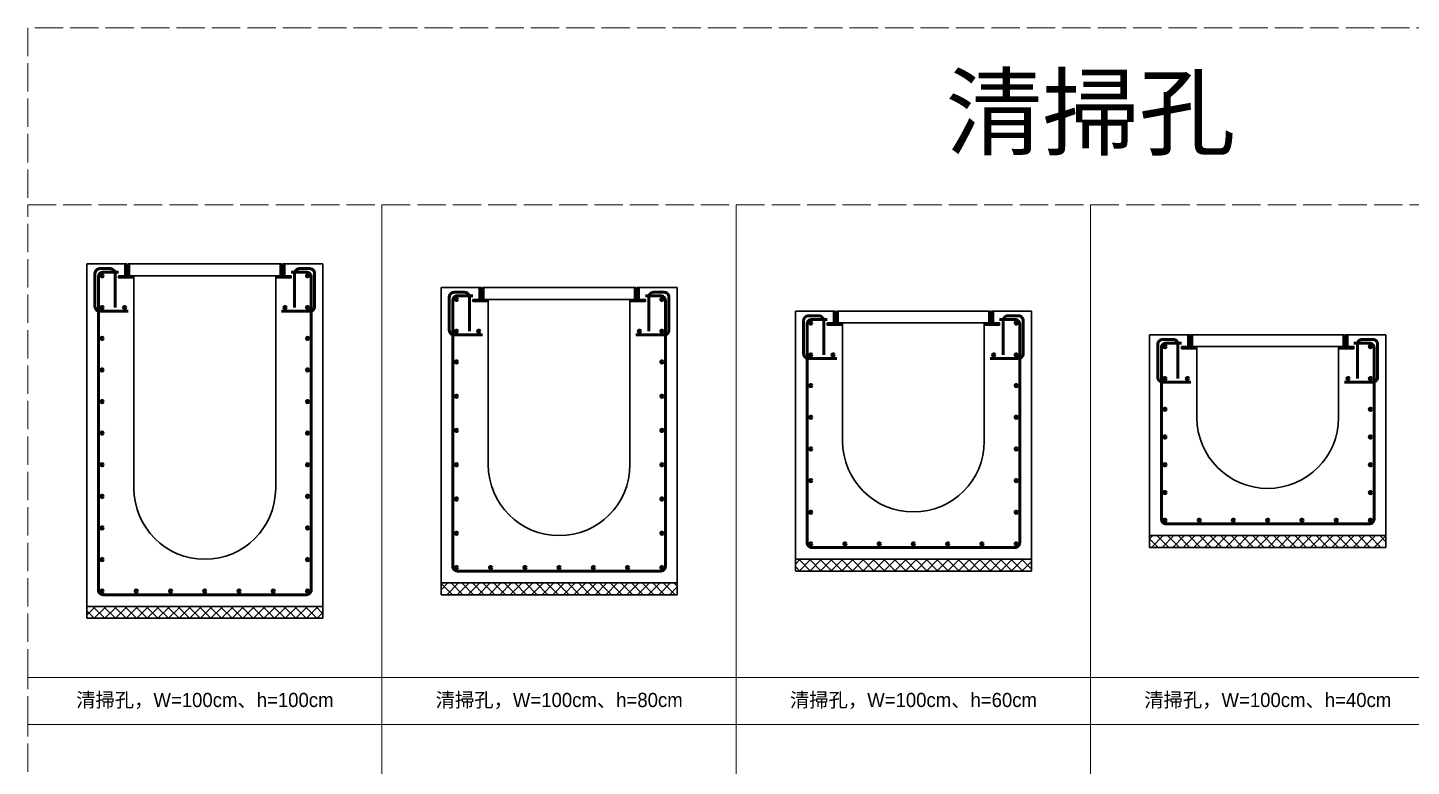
# Model space of a CAD drawing. Extents: x -7340 to 3675, y -3342 to 777.
# Drawn here: x 300 to 886, y -2920 to -2607 of the extents above; entities that cross this region are included whole.
import ezdxf

# ---------------------------------------------------------------- set-up
doc = ezdxf.new("R2010")
doc.units = 0
doc.header["$MEASUREMENT"] = 0
doc.linetypes.add('ACAD_ISO02W100', pattern=[15, 12, -3])
doc.layers.add('一、4.基本-隱藏', color=9, linetype='ACAD_ISO02W100', lineweight=20, plot=False)
doc.layers.add('三、3.文字-註解文字', color=2, linetype='Continuous')
for name, color, linetype, lineweight in [('二、2.繪圖-施作項目', 181, 'Continuous', 30), ('二、5.繪圖-鋼筋', 60, 'Continuous', 50), ('二、6.繪圖-其他施作項目', 35, 'Continuous', 30)]:
    doc.layers.add(name, color=color, linetype=linetype, lineweight=lineweight)
doc.styles.add('註解文字', font='MS PGothic.ttf', dxfattribs={"height": 3})
pattern_1 = [(45, (-834.7632, -3310.5284), (-2.245064, 2.245064), []), (135, (-834.7632, -3310.5284), (-2.245064, -2.245064), [])]

msp = doc.modelspace()

# ---------------------------------------------------------------- hatches: boundary and pattern name
at = {"layer": '二、2.繪圖-施作項目'}
h = msp.add_hatch(dxfattribs=at)
h.set_pattern_fill('ANSI37', color=256)
h.set_pattern_definition(pattern_1)
h.paths.add_polyline_path([(775, -2822), (775, -2827), (875, -2827), (875, -2822)])
h = msp.add_hatch(dxfattribs=at)
h.set_pattern_fill('ANSI37', color=256)
h.set_pattern_definition(pattern_1)
h.paths.add_polyline_path([(725, -2832), (625, -2832), (625, -2837), (725, -2837)])
h = msp.add_hatch(dxfattribs=at)
h.set_pattern_fill('ANSI37', color=256)
h.set_pattern_definition(pattern_1)
h.paths.add_polyline_path([(575, -2847), (575, -2842), (475, -2842), (475, -2847)])
h = msp.add_hatch(dxfattribs=at)
h.set_pattern_fill('ANSI37', color=256)
h.set_pattern_definition(pattern_1)
h.paths.add_polyline_path([(425, -2857), (425, -2852), (325, -2852), (325, -2857)])
at = {"layer": '二、5.繪圖-鋼筋'}
h = msp.add_hatch(color=256, dxfattribs=at)
h.dxf.hatch_style = 1
h.paths.add_polyline_path([(332, -2712, 1), (331, -2712, 1)])
h = msp.add_hatch(color=256, dxfattribs=at)
h.dxf.hatch_style = 1
h.paths.add_polyline_path([(419, -2712, 1), (418, -2712, 1)])
h = msp.add_hatch(color=256, dxfattribs=at)
h.dxf.hatch_style = 1
h.paths.add_polyline_path([(482, -2722, 1), (481, -2722, 1)])
h = msp.add_hatch(color=256, dxfattribs=at)
h.dxf.hatch_style = 1
h.paths.add_polyline_path([(569, -2722, 1), (568, -2722, 1)])
h = msp.add_hatch(color=256, dxfattribs=at)
h.dxf.hatch_style = 1
h.paths.add_polyline_path([(332, -2725.5, 1), (331, -2725.5, 1)])
h = msp.add_hatch(color=256, dxfattribs=at)
h.dxf.hatch_style = 1
h.paths.add_polyline_path([(341.5, -2725.5, 1), (340.5, -2725.5, 1)])
h = msp.add_hatch(color=256, dxfattribs=at)
h.dxf.hatch_style = 1
h.paths.add_polyline_path([(409.5, -2725.5, 1), (408.5, -2725.5, 1)])
h = msp.add_hatch(color=256, dxfattribs=at)
h.dxf.hatch_style = 1
h.paths.add_polyline_path([(419, -2725.5, 1), (418, -2725.5, 1)])
h = msp.add_hatch(color=256, dxfattribs=at)
h.dxf.hatch_style = 1
h.paths.add_polyline_path([(482, -2735.5, 1), (481, -2735.5, 1)])
h = msp.add_hatch(color=256, dxfattribs=at)
h.dxf.hatch_style = 1
h.paths.add_polyline_path([(491.5, -2735.5, 1), (490.5, -2735.5, 1)])
h = msp.add_hatch(color=256, dxfattribs=at)
h.dxf.hatch_style = 1
h.paths.add_polyline_path([(559.5, -2735.5, 1), (558.5, -2735.5, 1)])
h = msp.add_hatch(color=256, dxfattribs=at)
h.dxf.hatch_style = 1
h.paths.add_polyline_path([(569, -2735.5, 1), (568, -2735.5, 1)])
h = msp.add_hatch(color=256, dxfattribs=at)
h.dxf.hatch_style = 1
h.paths.add_polyline_path([(632, -2732, 1), (631, -2732, 1)])
h = msp.add_hatch(color=256, dxfattribs=at)
h.dxf.hatch_style = 1
h.paths.add_polyline_path([(719, -2732, 1), (718, -2732, 1)])
h = msp.add_hatch(color=256, dxfattribs=at)
h.dxf.hatch_style = 1
h.paths.add_polyline_path([(332, -2738.5, 1), (331, -2738.5, 1)])
h = msp.add_hatch(color=256, dxfattribs=at)
h.dxf.hatch_style = 1
h.paths.add_polyline_path([(419, -2738.5, 1), (418, -2738.5, 1)])
h = msp.add_hatch(color=256, dxfattribs=at)
h.dxf.hatch_style = 1
h.paths.add_polyline_path([(632, -2745.5, 1), (631, -2745.5, 1)])
h = msp.add_hatch(color=256, dxfattribs=at)
h.dxf.hatch_style = 1
h.paths.add_polyline_path([(641.5, -2745.5, 1), (640.5, -2745.5, 1)])
h = msp.add_hatch(color=256, dxfattribs=at)
h.dxf.hatch_style = 1
h.paths.add_polyline_path([(709.5, -2745.5, 1), (708.5, -2745.5, 1)])
h = msp.add_hatch(color=256, dxfattribs=at)
h.dxf.hatch_style = 1
h.paths.add_polyline_path([(719, -2745.5, 1), (718, -2745.5, 1)])
h = msp.add_hatch(color=256, dxfattribs=at)
h.dxf.hatch_style = 1
h.paths.add_polyline_path([(782, -2742, 1), (781, -2742, 1)])
h = msp.add_hatch(color=256, dxfattribs=at)
h.dxf.hatch_style = 1
h.paths.add_polyline_path([(869, -2742, 1), (868, -2742, 1)])
h = msp.add_hatch(color=256, dxfattribs=at)
h.dxf.hatch_style = 1
h.paths.add_polyline_path([(332, -2751.875, 1), (331, -2751.875, 1)])
h = msp.add_hatch(color=256, dxfattribs=at)
h.dxf.hatch_style = 1
h.paths.add_polyline_path([(419, -2751.875, 1), (418, -2751.875, 1)])
h = msp.add_hatch(color=256, dxfattribs=at)
h.dxf.hatch_style = 1
h.paths.add_polyline_path([(482, -2748.5, 1), (481, -2748.5, 1)])
h = msp.add_hatch(color=256, dxfattribs=at)
h.dxf.hatch_style = 1
h.paths.add_polyline_path([(569, -2748.5, 1), (568, -2748.5, 1)])
h = msp.add_hatch(color=256, dxfattribs=at)
h.dxf.hatch_style = 1
h.paths.add_polyline_path([(632, -2758.5, 1), (631, -2758.5, 1)])
h = msp.add_hatch(color=256, dxfattribs=at)
h.dxf.hatch_style = 1
h.paths.add_polyline_path([(719, -2758.5, 1), (718, -2758.5, 1)])
h = msp.add_hatch(color=256, dxfattribs=at)
h.dxf.hatch_style = 1
h.paths.add_polyline_path([(782, -2755.5, 1), (781, -2755.5, 1)])
h = msp.add_hatch(color=256, dxfattribs=at)
h.dxf.hatch_style = 1
h.paths.add_polyline_path([(791.5, -2755.5, 1), (790.5, -2755.5, 1)])
h = msp.add_hatch(color=256, dxfattribs=at)
h.dxf.hatch_style = 1
h.paths.add_polyline_path([(859.5, -2755.5, 1), (858.5, -2755.5, 1)])
h = msp.add_hatch(color=256, dxfattribs=at)
h.dxf.hatch_style = 1
h.paths.add_polyline_path([(869, -2755.5, 1), (868, -2755.5, 1)])
h = msp.add_hatch(color=256, dxfattribs=at)
h.dxf.hatch_style = 1
h.paths.add_polyline_path([(332, -2765.25, 1), (331, -2765.25, 1)])
h = msp.add_hatch(color=256, dxfattribs=at)
h.dxf.hatch_style = 1
h.paths.add_polyline_path([(419, -2765.25, 1), (418, -2765.25, 1)])
h = msp.add_hatch(color=256, dxfattribs=at)
h.dxf.hatch_style = 1
h.paths.add_polyline_path([(482, -2763, 1), (481, -2763, 1)])
h = msp.add_hatch(color=256, dxfattribs=at)
h.dxf.hatch_style = 1
h.paths.add_polyline_path([(569, -2763, 1), (568, -2763, 1)])
h = msp.add_hatch(color=256, dxfattribs=at)
h.dxf.hatch_style = 1
h.paths.add_polyline_path([(782, -2768.5, 1), (781, -2768.5, 1)])
h = msp.add_hatch(color=256, dxfattribs=at)
h.dxf.hatch_style = 1
h.paths.add_polyline_path([(869, -2768.5, 1), (868, -2768.5, 1)])
h = msp.add_hatch(color=256, dxfattribs=at)
h.dxf.hatch_style = 1
h.paths.add_polyline_path([(632, -2771.9, 1), (631, -2771.9, 1)])
h = msp.add_hatch(color=256, dxfattribs=at)
h.dxf.hatch_style = 1
h.paths.add_polyline_path([(719, -2771.9, 1), (718, -2771.9, 1)])
h = msp.add_hatch(color=256, dxfattribs=at)
h.dxf.hatch_style = 1
h.paths.add_polyline_path([(332, -2778.625, 1), (331, -2778.625, 1)])
h = msp.add_hatch(color=256, dxfattribs=at)
h.dxf.hatch_style = 1
h.paths.add_polyline_path([(419, -2778.625, 1), (418, -2778.625, 1)])
h = msp.add_hatch(color=256, dxfattribs=at)
h.dxf.hatch_style = 1
h.paths.add_polyline_path([(482, -2777.5, 1), (481, -2777.5, 1)])
h = msp.add_hatch(color=256, dxfattribs=at)
h.dxf.hatch_style = 1
h.paths.add_polyline_path([(569, -2777.5, 1), (568, -2777.5, 1)])
h = msp.add_hatch(color=256, dxfattribs=at)
h.dxf.hatch_style = 1
h.paths.add_polyline_path([(782, -2780.25, 1), (781, -2780.25, 1)])
h = msp.add_hatch(color=256, dxfattribs=at)
h.dxf.hatch_style = 1
h.paths.add_polyline_path([(869, -2780.25, 1), (868, -2780.25, 1)])
h = msp.add_hatch(color=256, dxfattribs=at)
h.dxf.hatch_style = 1
h.paths.add_polyline_path([(632, -2785.3, 1), (631, -2785.3, 1)])
h = msp.add_hatch(color=256, dxfattribs=at)
h.dxf.hatch_style = 1
h.paths.add_polyline_path([(719, -2785.3, 1), (718, -2785.3, 1)])
h = msp.add_hatch(color=256, dxfattribs=at)
h.dxf.hatch_style = 1
h.paths.add_polyline_path([(332, -2792, 1), (331, -2792, 1)])
h = msp.add_hatch(color=256, dxfattribs=at)
h.dxf.hatch_style = 1
h.paths.add_polyline_path([(419, -2792, 1), (418, -2792, 1)])
h = msp.add_hatch(color=256, dxfattribs=at)
h.dxf.hatch_style = 1
h.paths.add_polyline_path([(482, -2792, 1), (481, -2792, 1)])
h = msp.add_hatch(color=256, dxfattribs=at)
h.dxf.hatch_style = 1
h.paths.add_polyline_path([(569, -2792, 1), (568, -2792, 1)])
h = msp.add_hatch(color=256, dxfattribs=at)
h.dxf.hatch_style = 1
h.paths.add_polyline_path([(782, -2792, 1), (781, -2792, 1)])
h = msp.add_hatch(color=256, dxfattribs=at)
h.dxf.hatch_style = 1
h.paths.add_polyline_path([(869, -2792, 1), (868, -2792, 1)])
h = msp.add_hatch(color=256, dxfattribs=at)
h.dxf.hatch_style = 1
h.paths.add_polyline_path([(632, -2798.7, 1), (631, -2798.7, 1)])
h = msp.add_hatch(color=256, dxfattribs=at)
h.dxf.hatch_style = 1
h.paths.add_polyline_path([(719, -2798.7, 1), (718, -2798.7, 1)])
h = msp.add_hatch(color=256, dxfattribs=at)
h.dxf.hatch_style = 1
h.paths.add_polyline_path([(332, -2805.375, 1), (331, -2805.375, 1)])
h = msp.add_hatch(color=256, dxfattribs=at)
h.dxf.hatch_style = 1
h.paths.add_polyline_path([(419, -2805.375, 1), (418, -2805.375, 1)])
h = msp.add_hatch(color=256, dxfattribs=at)
h.dxf.hatch_style = 1
h.paths.add_polyline_path([(782, -2803.75, 1), (781, -2803.75, 1)])
h = msp.add_hatch(color=256, dxfattribs=at)
h.dxf.hatch_style = 1
h.paths.add_polyline_path([(869, -2803.75, 1), (868, -2803.75, 1)])
h = msp.add_hatch(color=256, dxfattribs=at)
h.dxf.hatch_style = 1
h.paths.add_polyline_path([(482, -2806.5, 1), (481, -2806.5, 1)])
h = msp.add_hatch(color=256, dxfattribs=at)
h.dxf.hatch_style = 1
h.paths.add_polyline_path([(569, -2806.5, 1), (568, -2806.5, 1)])
h = msp.add_hatch(color=256, dxfattribs=at)
h.dxf.hatch_style = 1
h.paths.add_polyline_path([(632, -2812.1, 1), (631, -2812.1, 1)])
h = msp.add_hatch(color=256, dxfattribs=at)
h.dxf.hatch_style = 1
h.paths.add_polyline_path([(719, -2812.1, 1), (718, -2812.1, 1)])
h = msp.add_hatch(color=256, dxfattribs=at)
h.dxf.hatch_style = 1
h.paths.add_polyline_path([(782, -2815.5, 1), (781, -2815.5, 1)])
h = msp.add_hatch(color=256, dxfattribs=at)
h.dxf.hatch_style = 1
h.paths.add_polyline_path([(796.5, -2815.5, 1), (795.5, -2815.5, 1)])
h = msp.add_hatch(color=256, dxfattribs=at)
h.dxf.hatch_style = 1
h.paths.add_polyline_path([(811, -2815.5, 1), (810, -2815.5, 1)])
h = msp.add_hatch(color=256, dxfattribs=at)
h.dxf.hatch_style = 1
h.paths.add_polyline_path([(825.5, -2815.5, 1), (824.5, -2815.5, 1)])
h = msp.add_hatch(color=256, dxfattribs=at)
h.dxf.hatch_style = 1
h.paths.add_polyline_path([(840, -2815.5, 1), (839, -2815.5, 1)])
h = msp.add_hatch(color=256, dxfattribs=at)
h.dxf.hatch_style = 1
h.paths.add_polyline_path([(854.5, -2815.5, 1), (853.5, -2815.5, 1)])
h = msp.add_hatch(color=256, dxfattribs=at)
h.dxf.hatch_style = 1
h.paths.add_polyline_path([(869, -2815.5, 1), (868, -2815.5, 1)])
h = msp.add_hatch(color=256, dxfattribs=at)
h.dxf.hatch_style = 1
h.paths.add_polyline_path([(332, -2818.75, 1), (331, -2818.75, 1)])
h = msp.add_hatch(color=256, dxfattribs=at)
h.dxf.hatch_style = 1
h.paths.add_polyline_path([(419, -2818.75, 1), (418, -2818.75, 1)])
h = msp.add_hatch(color=256, dxfattribs=at)
h.dxf.hatch_style = 1
h.paths.add_polyline_path([(482, -2821, 1), (481, -2821, 1)])
h = msp.add_hatch(color=256, dxfattribs=at)
h.dxf.hatch_style = 1
h.paths.add_polyline_path([(569, -2821, 1), (568, -2821, 1)])
h = msp.add_hatch(color=256, dxfattribs=at)
h.dxf.hatch_style = 1
h.paths.add_polyline_path([(632, -2825.5, 1), (631, -2825.5, 1)])
h = msp.add_hatch(color=256, dxfattribs=at)
h.dxf.hatch_style = 1
h.paths.add_polyline_path([(646.5, -2825.5, 1), (645.5, -2825.5, 1)])
h = msp.add_hatch(color=256, dxfattribs=at)
h.dxf.hatch_style = 1
h.paths.add_polyline_path([(661, -2825.5, 1), (660, -2825.5, 1)])
h = msp.add_hatch(color=256, dxfattribs=at)
h.dxf.hatch_style = 1
h.paths.add_polyline_path([(675.5, -2825.5, 1), (674.5, -2825.5, 1)])
h = msp.add_hatch(color=256, dxfattribs=at)
h.dxf.hatch_style = 1
h.paths.add_polyline_path([(690, -2825.5, 1), (689, -2825.5, 1)])
h = msp.add_hatch(color=256, dxfattribs=at)
h.dxf.hatch_style = 1
h.paths.add_polyline_path([(704.5, -2825.5, 1), (703.5, -2825.5, 1)])
h = msp.add_hatch(color=256, dxfattribs=at)
h.dxf.hatch_style = 1
h.paths.add_polyline_path([(719, -2825.5, 1), (718, -2825.5, 1)])
h = msp.add_hatch(color=256, dxfattribs=at)
h.dxf.hatch_style = 1
h.paths.add_polyline_path([(332, -2832.125, 1), (331, -2832.125, 1)])
h = msp.add_hatch(color=256, dxfattribs=at)
h.dxf.hatch_style = 1
h.paths.add_polyline_path([(419, -2832.125, 1), (418, -2832.125, 1)])
h = msp.add_hatch(color=256, dxfattribs=at)
h.dxf.hatch_style = 1
h.paths.add_polyline_path([(482, -2835.5, 1), (481, -2835.5, 1)])
h = msp.add_hatch(color=256, dxfattribs=at)
h.dxf.hatch_style = 1
h.paths.add_polyline_path([(496.5, -2835.5, 1), (495.5, -2835.5, 1)])
h = msp.add_hatch(color=256, dxfattribs=at)
h.dxf.hatch_style = 1
h.paths.add_polyline_path([(511, -2835.5, 1), (510, -2835.5, 1)])
h = msp.add_hatch(color=256, dxfattribs=at)
h.dxf.hatch_style = 1
h.paths.add_polyline_path([(525.5, -2835.5, 1), (524.5, -2835.5, 1)])
h = msp.add_hatch(color=256, dxfattribs=at)
h.dxf.hatch_style = 1
h.paths.add_polyline_path([(540, -2835.5, 1), (539, -2835.5, 1)])
h = msp.add_hatch(color=256, dxfattribs=at)
h.dxf.hatch_style = 1
h.paths.add_polyline_path([(554.5, -2835.5, 1), (553.5, -2835.5, 1)])
h = msp.add_hatch(color=256, dxfattribs=at)
h.dxf.hatch_style = 1
h.paths.add_polyline_path([(569, -2835.5, 1), (568, -2835.5, 1)])
h = msp.add_hatch(color=256, dxfattribs=at)
h.dxf.hatch_style = 1
h.paths.add_polyline_path([(332, -2845.5, 1), (331, -2845.5, 1)])
h = msp.add_hatch(color=256, dxfattribs=at)
h.dxf.hatch_style = 1
h.paths.add_polyline_path([(346.5, -2845.5, 1), (345.5, -2845.5, 1)])
h = msp.add_hatch(color=256, dxfattribs=at)
h.dxf.hatch_style = 1
h.paths.add_polyline_path([(361, -2845.5, 1), (360, -2845.5, 1)])
h = msp.add_hatch(color=256, dxfattribs=at)
h.dxf.hatch_style = 1
h.paths.add_polyline_path([(375.5, -2845.5, 1), (374.5, -2845.5, 1)])
h = msp.add_hatch(color=256, dxfattribs=at)
h.dxf.hatch_style = 1
h.paths.add_polyline_path([(390, -2845.5, 1), (389, -2845.5, 1)])
h = msp.add_hatch(color=256, dxfattribs=at)
h.dxf.hatch_style = 1
h.paths.add_polyline_path([(404.5, -2845.5, 1), (403.5, -2845.5, 1)])
h = msp.add_hatch(color=256, dxfattribs=at)
h.dxf.hatch_style = 1
h.paths.add_polyline_path([(419, -2845.5, 1), (418, -2845.5, 1)])
at = {"layer": '二、6.繪圖-其他施作項目'}
h = msp.add_hatch(dxfattribs=at)
h.set_pattern_fill('ANSI31', color=256, scale=0.1)
h.set_pattern_definition([(45, (1569.83422, -3702.46255), (-0.2245064, 0.2245064), [])])
h.paths.add_polyline_path([(342, -2707), (341.1, -2707), (341.1, -2712), (338.5, -2712), (338.5, -2712.9), (345, -2712.9), (345, -2712), (342, -2712)])
h.paths.add_polyline_path([(408, -2712), (405, -2712), (405, -2712.9), (411.5, -2712.9), (411.5, -2712), (408.9, -2712), (408.9, -2707), (408, -2707)])
h = msp.add_hatch(dxfattribs=at)
h.set_pattern_fill('ANSI31', color=256, scale=0.1)
h.set_pattern_definition([(45, (1719.83422, -3712.46255), (-0.2245064, 0.2245064), [])])
h.paths.add_polyline_path([(492, -2717), (491.1, -2717), (491.1, -2722), (488.5, -2722), (488.5, -2722.9), (495, -2722.9), (495, -2722), (492, -2722)])
h.paths.add_polyline_path([(558, -2722), (555, -2722), (555, -2722.9), (561.5, -2722.9), (561.5, -2722), (558.9, -2722), (558.9, -2717), (558, -2717)])
h = msp.add_hatch(dxfattribs=at)
h.set_pattern_fill('ANSI31', color=256, scale=0.1)
h.set_pattern_definition([(45, (1869.83422, -3722.46255), (-0.2245064, 0.2245064), [])])
h.paths.add_polyline_path([(642, -2727), (641.1, -2727), (641.1, -2732), (638.5, -2732), (638.5, -2732.9), (645, -2732.9), (645, -2732), (642, -2732)])
h.paths.add_polyline_path([(708, -2732), (705, -2732), (705, -2732.9), (711.5, -2732.9), (711.5, -2732), (708.9, -2732), (708.9, -2727), (708, -2727)])
h = msp.add_hatch(dxfattribs=at)
h.set_pattern_fill('ANSI31', color=256, scale=0.1)
h.set_pattern_definition([(45, (2019.83422, -3732.46255), (-0.2245064, 0.2245064), [])])
h.paths.add_polyline_path([(792, -2737), (791.1, -2737), (791.1, -2742), (788.5, -2742), (788.5, -2742.9), (795, -2742.9), (795, -2742), (792, -2742)])
h.paths.add_polyline_path([(858, -2742), (855, -2742), (855, -2742.9), (861.5, -2742.9), (861.5, -2742), (858.9, -2742), (858.9, -2737), (858, -2737)])

# ---------------------------------------------------------------- linework, layer by layer
at = {"layer": '一、4.基本-隱藏'}
for points in [[(300, -2682), (1200, -2682), (1200, -2607), (300, -2607)], [(300, -2682), (450, -2682), (450, -2882), (300, -2882)], [(450, -2682), (600, -2682), (600, -2882), (450, -2882)], [(600, -2682), (750, -2682), (750, -2882), (600, -2882)], [(750, -2682), (900, -2682), (900, -2882), (750, -2882)], [(300, -2882), (450, -2882), (450, -2902), (300, -2902)], [(450, -2882), (600, -2882), (600, -2902), (450, -2902)], [(600, -2882), (750, -2882), (750, -2902), (600, -2902)], [(750, -2882), (900, -2882), (900, -2902), (750, -2902)], [(300, -2902), (450, -2902), (450, -3102), (300, -3102)], [(450, -2902), (600, -2902), (600, -3102), (450, -3102)], [(600, -2902), (750, -2902), (750, -3102), (600, -3102)], [(750, -2902), (900, -2902), (900, -3102), (750, -3102)]]:
    msp.add_lwpolyline(points, close=True, dxfattribs=at)
at = {"layer": '二、2.繪圖-施作項目'}
for points in [[(325, -2707), (341.1, -2707)], [(325, -2707), (325, -2857)], [(342, -2712), (345, -2712)], [(405, -2712), (408, -2712)], [(408.9, -2707), (425, -2707)], [(425, -2707), (425, -2857)], [(475, -2717), (491.1, -2717)], [(475, -2717), (475, -2847)], [(558.9, -2717), (575, -2717)], [(575, -2717), (575, -2847)], [(492, -2722), (495, -2722)], [(625, -2727), (641.1, -2727)], [(625, -2727), (625, -2837)], [(708.9, -2727), (725, -2727)], [(725, -2727), (725, -2837)], [(705, -2732), (708, -2732)], [(775, -2737), (791.1, -2737)], [(775, -2737), (775, -2827)], [(858.9, -2737), (875, -2737)], [(875, -2737), (875, -2827)], [(792, -2742), (795, -2742)], [(855, -2742), (858, -2742)], [(775, -2822), (875, -2822)], [(775, -2827), (875, -2827)], [(625, -2832), (725, -2832)], [(625, -2837), (725, -2837)], [(475, -2842), (575, -2842)], [(325, -2852), (425, -2852)], [(475, -2847), (575, -2847)], [(325, -2857), (425, -2857)]]:
    msp.add_lwpolyline(points, dxfattribs=at)
for points in [[(405, -2712.9), (405, -2802, -1), (345, -2802), (345, -2712.9)], [(555, -2722.9), (555, -2792, -1), (495, -2792), (495, -2722.9)], [(705, -2732.9), (705, -2782, -1), (645, -2782), (645, -2732.9)], [(855, -2742.9), (855, -2772, -1), (795, -2772), (795, -2742.9)]]:
    msp.add_lwpolyline(points, format="xyb", dxfattribs=at)
at = {"layer": '二、5.繪圖-鋼筋'}
for points in [[(342.5, -2727), (330.5, -2727, -0.4142136), (328.5, -2725), (328.5, -2711, -0.4142136), (330.5, -2709), (335, -2709, -0.4142136), (337, -2711), (337, -2725.5)], [(411.5, -2710.5), (418, -2710.5, -0.4142136), (420, -2712.5), (420, -2845, -0.4142136), (418, -2847), (332, -2847, -0.4142136), (330, -2845), (330, -2712.5, -0.4142136), (332, -2710.5), (338.5, -2710.5)], [(413, -2725.5), (413, -2711, -0.4142136), (415, -2709), (419.5, -2709, -0.4142136), (421.5, -2711), (421.5, -2725, -0.4142136), (419.5, -2727), (407.5, -2727)], [(492.5, -2737), (480.5, -2737, -0.4142136), (478.5, -2735), (478.5, -2721, -0.4142136), (480.5, -2719), (485, -2719, -0.4142136), (487, -2721), (487, -2735.5)], [(561.5, -2720.5), (568, -2720.5, -0.4142136), (570, -2722.5), (570, -2835, -0.4142136), (568, -2837), (482, -2837, -0.4142136), (480, -2835), (480, -2722.5, -0.4142136), (482, -2720.5), (488.5, -2720.5)], [(557.5, -2737), (569.5, -2737, 0.4142136), (571.5, -2735), (571.5, -2721, 0.4142136), (569.5, -2719), (565, -2719, 0.4142136), (563, -2721), (563, -2735.5)], [(642.5, -2747), (630.5, -2747, -0.4142136), (628.5, -2745), (628.5, -2731, -0.4142136), (630.5, -2729), (635, -2729, -0.4142136), (637, -2731), (637, -2745.5)], [(713, -2745.5), (713, -2731, -0.4142136), (715, -2729), (719.5, -2729, -0.4142136), (721.5, -2731), (721.5, -2745, -0.4142136), (719.5, -2747), (707.5, -2747)], [(711.5, -2730.5), (718, -2730.5, -0.4142136), (720, -2732.5), (720, -2825, -0.4142136), (718, -2827), (632, -2827, -0.4142136), (630, -2825), (630, -2732.5, -0.4142136), (632, -2730.5), (638.5, -2730.5)], [(792.5, -2757), (780.5, -2757, -0.4142136), (778.5, -2755), (778.5, -2741, -0.4142136), (780.5, -2739), (785, -2739, -0.4142136), (787, -2741), (787, -2755.5)], [(861.5, -2740.5), (868, -2740.5, -0.4142136), (870, -2742.5), (870, -2815, -0.4142136), (868, -2817), (782, -2817, -0.4142136), (780, -2815), (780, -2742.5, -0.4142136), (782, -2740.5), (788.5, -2740.5)], [(863, -2755.5), (863, -2741, -0.4142136), (865, -2739), (869.5, -2739, -0.4142136), (871.5, -2741), (871.5, -2755, -0.4142136), (869.5, -2757), (857.5, -2757)]]:
    msp.add_lwpolyline(points, format="xyb", dxfattribs=at)
for centre in [(331.5, -2712), (418.5, -2712), (481.5, -2722), (568.5, -2722), (331.5, -2725.5), (341, -2725.5), (409, -2725.5), (418.5, -2725.5), (481.5, -2735.5), (491, -2735.5), (559, -2735.5), (568.5, -2735.5), (631.5, -2732), (718.5, -2732), (331.5, -2738.5), (418.5, -2738.5), (631.5, -2745.5), (641, -2745.5), (709, -2745.5), (718.5, -2745.5), (781.5, -2742), (868.5, -2742), (331.5, -2751.875), (418.5, -2751.875), (481.5, -2748.5), (568.5, -2748.5), (631.5, -2758.5), (718.5, -2758.5), (781.5, -2755.5), (791, -2755.5), (859, -2755.5), (868.5, -2755.5), (331.5, -2765.25), (418.5, -2765.25), (481.5, -2763), (568.5, -2763), (781.5, -2768.5), (868.5, -2768.5), (631.5, -2771.9), (718.5, -2771.9), (331.5, -2778.625), (418.5, -2778.625), (481.5, -2777.5), (568.5, -2777.5), (781.5, -2780.25), (868.5, -2780.25), (631.5, -2785.3), (718.5, -2785.3), (331.5, -2792), (418.5, -2792), (481.5, -2792), (568.5, -2792), (781.5, -2792), (868.5, -2792), (631.5, -2798.7), (718.5, -2798.7), (331.5, -2805.375), (418.5, -2805.375), (781.5, -2803.75), (868.5, -2803.75), (481.5, -2806.5), (568.5, -2806.5), (631.5, -2812.1), (718.5, -2812.1), (781.5, -2815.5), (796, -2815.5), (810.5, -2815.5), (825, -2815.5), (839.5, -2815.5), (854, -2815.5), (868.5, -2815.5), (331.5, -2818.75), (418.5, -2818.75), (481.5, -2821), (568.5, -2821), (631.5, -2825.5), (646, -2825.5), (660.5, -2825.5), (675, -2825.5), (689.5, -2825.5), (704, -2825.5), (718.5, -2825.5), (331.5, -2832.125), (418.5, -2832.125), (481.5, -2835.5), (496, -2835.5), (510.5, -2835.5), (525, -2835.5), (539.5, -2835.5), (554, -2835.5), (568.5, -2835.5), (331.5, -2845.5), (346, -2845.5), (360.5, -2845.5), (375, -2845.5), (389.5, -2845.5), (404, -2845.5), (418.5, -2845.5)]:
    msp.add_circle(centre, 0.5, dxfattribs=at)
at = {"layer": '二、6.繪圖-其他施作項目'}
for points in [[(338.5, -2712), (341.1, -2712), (341.1, -2707), (342, -2707), (342, -2712), (345, -2712), (345, -2712.9), (338.5, -2712.9)], [(408.9, -2707), (408, -2707), (408, -2712), (405, -2712), (405, -2712.9), (411.5, -2712.9), (411.5, -2712), (408.9, -2712)], [(488.5, -2722), (491.1, -2722), (491.1, -2717), (492, -2717), (492, -2722), (495, -2722), (495, -2722.9), (488.5, -2722.9)], [(558.9, -2717), (558, -2717), (558, -2722), (555, -2722), (555, -2722.9), (561.5, -2722.9), (561.5, -2722), (558.9, -2722)], [(638.5, -2732), (641.1, -2732), (641.1, -2727), (642, -2727), (642, -2732), (645, -2732), (645, -2732.9), (638.5, -2732.9)], [(708.9, -2727), (708, -2727), (708, -2732), (705, -2732), (705, -2732.9), (711.5, -2732.9), (711.5, -2732), (708.9, -2732)], [(788.5, -2742), (791.1, -2742), (791.1, -2737), (792, -2737), (792, -2742), (795, -2742), (795, -2742.9), (788.5, -2742.9)], [(858.9, -2737), (858, -2737), (858, -2742), (855, -2742), (855, -2742.9), (861.5, -2742.9), (861.5, -2742), (858.9, -2742)]]:
    msp.add_lwpolyline(points, close=True, dxfattribs=at)
for points in [[(342.5, -2707), (342.5, -2712)], [(342.5, -2707), (407.5, -2707)], [(342.5, -2712), (407.5, -2712)], [(343.1, -2707), (343.1, -2712)], [(406.9, -2707), (406.9, -2712)], [(407.5, -2707), (407.5, -2712)], [(492.5, -2717), (492.5, -2722)], [(492.5, -2717), (557.5, -2717)], [(493.1, -2717), (493.1, -2722)], [(556.9, -2717), (556.9, -2722)], [(557.5, -2717), (557.5, -2722)], [(492.5, -2722), (557.5, -2722)], [(642.5, -2727), (642.5, -2732)], [(642.5, -2727), (707.5, -2727)], [(643.1, -2727), (643.1, -2732)], [(706.9, -2727), (706.9, -2732)], [(707.5, -2727), (707.5, -2732)], [(642.5, -2732), (707.5, -2732)], [(792.5, -2737), (792.5, -2742)], [(792.5, -2737), (857.5, -2737)], [(793.1, -2737), (793.1, -2742)], [(856.9, -2737), (856.9, -2742)], [(857.5, -2737), (857.5, -2742)], [(792.5, -2742), (857.5, -2742)]]:
    msp.add_lwpolyline(points, dxfattribs=at)

# ---------------------------------------------------------------- texts
at = {"layer": '三、3.文字-註解文字', "attachment_point": 5, "style": '註解文字'}
for s, width, insert, char_height in [('{\\fMS PGothic|b0|i0|c128|p34;清掃孔}', 602.79326, (750, -2644.5), 30), ('清掃孔{\\fMS PGothic|b0|i0|c128|p34;，W=100cm、h=100cm}', 115.34783, (375, -2892), 6), ('{\\fMS PGothic|b0|i0|c128|p34;清掃孔，W=100cm、h=}8{\\fMS PGothic|b0|i0|c128|p34;0cm}', 115.34783, (525, -2892), 6), ('{\\fMS PGothic|b0|i0|c128|p34;清掃孔，W=100cm、h=}6{\\fMS PGothic|b0|i0|c128|p34;0cm}', 115.34783, (675, -2892), 6), ('{\\fMS PGothic|b0|i0|c128|p34;清掃孔，W=100cm、h=}4{\\fMS PGothic|b0|i0|c128|p34;0cm}', 115.34783, (825, -2892), 6)]:
    msp.add_mtext_dynamic_manual_height_columns(s, width=width, gutter_width=15, heights=[0], dxfattribs=dict(at, insert=insert, char_height=char_height))

doc.saveas('drawing.dxf')
